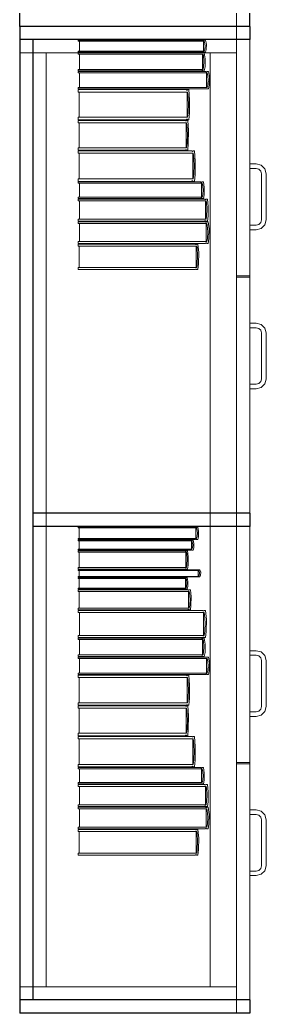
# Model space of a CAD drawing. Header units: inches. Extents: x -38 to 5698, y -33 to 92.
# Drawn here: x 292.311 to 292.686, y 21.852 to 23.362 of the extents above; entities that cross this region are included whole.
import ezdxf

# ---------------------------------------------------------------- set-up
doc = ezdxf.new("R2010")
doc.units = ezdxf.units.IN
doc.header["$MEASUREMENT"] = 0
doc.set_wipeout_variables(frame=1)
doc.linetypes.add('Wipeout_Contour', pattern=[1, 0, -1])
doc.layers.add('Interior - Mobiliario', color=7, linetype='Continuous')

msp = doc.modelspace()

# ---------------------------------------------------------------- linework, layer by layer
at = {"layer": 'Interior - Mobiliario', "color": 175, "linetype": 'Continuous', "lineweight": 13}
for p, q in [((292.3307, 23.3324), (292.3307, 21.8724)), ((292.6407, 23.3324), (292.3307, 23.3324)), ((292.6407, 21.8724), (292.6407, 23.3324)), ((292.5914, 23.3149), (292.3994, 23.3149)), ((292.3994, 23.3149), (292.3994, 23.3135)), ((292.5923, 23.3176), (292.5914, 23.3149)), ((292.5928, 23.3231), (292.5923, 23.3176)), ((292.5934, 23.3135), (292.5944, 23.3174)), ((292.6007, 23.3124), (292.3507, 23.3124)), ((292.3994, 23.3135), (292.5891, 23.3135)), ((292.5873, 23.3125), (292.3994, 23.3125)), ((292.3994, 23.3125), (292.3994, 23.3103)), ((292.3994, 23.3103), (292.5896, 23.3103)), ((292.4013, 23.3103), (292.4013, 23.287)), ((292.5874, 23.3124), (292.5873, 23.3125)), ((292.5877, 23.3122), (292.5874, 23.3124)), ((292.5879, 23.3121), (292.5877, 23.3122)), ((292.5882, 23.312), (292.5879, 23.3121)), ((292.5885, 23.312), (292.5882, 23.312)), ((292.5888, 23.3121), (292.5885, 23.312)), ((292.5886, 23.287), (292.5886, 23.3103)), ((292.589, 23.3122), (292.5888, 23.3121)), ((292.5893, 23.3124), (292.589, 23.3122)), ((292.5891, 23.3135), (292.5893, 23.3136)), ((292.5893, 23.3136), (292.5895, 23.3137)), ((292.5894, 23.3125), (292.5893, 23.3124)), ((292.5915, 23.3125), (292.5894, 23.3125)), ((292.5895, 23.3137), (292.5898, 23.3138)), ((292.5896, 23.3103), (292.5902, 23.3082)), ((292.5898, 23.3138), (292.5901, 23.3138)), ((292.5901, 23.3138), (292.5904, 23.3138)), ((292.5902, 23.3082), (292.591, 23.2997)), ((292.5904, 23.3138), (292.5906, 23.3138)), ((292.591, 23.2997), (292.5905, 23.2912)), ((292.5906, 23.3138), (292.5909, 23.3137)), ((292.5909, 23.3137), (292.5911, 23.3136)), ((292.5911, 23.3136), (292.5913, 23.3135)), ((292.5913, 23.3135), (292.5934, 23.3135)), ((292.5928, 23.3033), (292.5915, 23.3125)), ((292.5926, 23.2909), (292.5928, 23.3033)), ((292.6407, 23.3124), (292.6007, 23.3124)), ((292.5896, 23.287), (292.3994, 23.287)), ((292.3994, 23.287), (292.3994, 23.2848)), ((292.3994, 23.2848), (292.5873, 23.2848)), ((292.5873, 23.2848), (292.5875, 23.285)), ((292.5875, 23.285), (292.5877, 23.2851)), ((292.5877, 23.2851), (292.588, 23.2852)), ((292.588, 23.2852), (292.5883, 23.2853)), ((292.5883, 23.2853), (292.5885, 23.2853)), ((292.5885, 23.2853), (292.5888, 23.2852)), ((292.5888, 23.2852), (292.5891, 23.2851)), ((292.5891, 23.2851), (292.5893, 23.2849)), ((292.5893, 23.2849), (292.5894, 23.2848)), ((292.5894, 23.2848), (292.5915, 23.2848)), ((292.5905, 23.2912), (292.5896, 23.287)), ((292.5915, 23.2848), (292.5926, 23.2909)), ((292.5936, 23.2838), (292.3994, 23.2838)), ((292.3994, 23.2838), (292.3994, 23.2817)), ((292.3994, 23.2817), (292.596, 23.2817)), ((292.4013, 23.2817), (292.4013, 23.2594)), ((292.5937, 23.2837), (292.5936, 23.2838)), ((292.5939, 23.2836), (292.5937, 23.2837)), ((292.5942, 23.2835), (292.5939, 23.2836)), ((292.5945, 23.2834), (292.5942, 23.2835)), ((292.5948, 23.2834), (292.5945, 23.2834)), ((292.5951, 23.2834), (292.5948, 23.2834)), ((292.595, 23.2594), (292.595, 23.2817)), ((292.5954, 23.2835), (292.5951, 23.2834)), ((292.5956, 23.2837), (292.5954, 23.2835)), ((292.5958, 23.2838), (292.5956, 23.2837)), ((292.5979, 23.2838), (292.5958, 23.2838)), ((292.596, 23.2817), (292.5965, 23.2797)), ((292.5965, 23.2797), (292.5974, 23.2715)), ((292.5974, 23.2715), (292.5969, 23.2634)), ((292.5993, 23.275), (292.5979, 23.2838)), ((292.599, 23.2631), (292.5993, 23.275)), ((292.596, 23.2594), (292.3994, 23.2594)), ((292.3994, 23.2594), (292.3994, 23.2573)), ((292.3994, 23.2573), (292.5936, 23.2573)), ((292.5642, 23.2563), (292.3994, 23.2563)), ((292.3994, 23.2563), (292.3994, 23.2526)), ((292.5642, 23.2561), (292.5642, 23.2563)), ((292.5645, 23.2558), (292.5642, 23.2561)), ((292.5647, 23.2556), (292.5645, 23.2558)), ((292.5649, 23.2555), (292.5647, 23.2556)), ((292.5652, 23.2555), (292.5649, 23.2555)), ((292.5654, 23.2556), (292.5652, 23.2555)), ((292.5657, 23.2558), (292.5654, 23.2556)), ((292.5659, 23.256), (292.5657, 23.2558)), ((292.566, 23.2563), (292.5659, 23.256)), ((292.5679, 23.2563), (292.566, 23.2563)), ((292.569, 23.241), (292.5679, 23.2563)), ((292.5936, 23.2573), (292.5937, 23.2574)), ((292.5937, 23.2574), (292.594, 23.2576)), ((292.594, 23.2576), (292.5943, 23.2577)), ((292.5943, 23.2577), (292.5946, 23.2577)), ((292.5946, 23.2577), (292.5949, 23.2577)), ((292.5949, 23.2577), (292.5951, 23.2576)), ((292.5951, 23.2576), (292.5954, 23.2575)), ((292.5954, 23.2575), (292.5957, 23.2574)), ((292.5957, 23.2574), (292.5958, 23.2573)), ((292.5958, 23.2573), (292.5979, 23.2573)), ((292.5969, 23.2634), (292.596, 23.2594)), ((292.5979, 23.2573), (292.599, 23.2631)), ((292.3994, 23.2526), (292.5662, 23.2526)), ((292.401, 23.2526), (292.401, 23.2142)), ((292.5653, 23.2142), (292.5653, 23.2526)), ((292.5662, 23.2526), (292.5667, 23.2491)), ((292.5667, 23.2491), (292.5674, 23.2351)), ((292.5688, 23.2206), (292.569, 23.241)), ((292.5674, 23.2351), (292.5669, 23.221)), ((292.5662, 23.2142), (292.3994, 23.2142)), ((292.3994, 23.2142), (292.3994, 23.2105)), ((292.3994, 23.2105), (292.5642, 23.2105)), ((292.5626, 23.2095), (292.3994, 23.2095)), ((292.3994, 23.2095), (292.3994, 23.2059)), ((292.5627, 23.2094), (292.5626, 23.2095)), ((292.5629, 23.2091), (292.5627, 23.2094)), ((292.5632, 23.2089), (292.5629, 23.2091)), ((292.5634, 23.2088), (292.5632, 23.2089)), ((292.5636, 23.2088), (292.5634, 23.2088)), ((292.5639, 23.2089), (292.5636, 23.2088)), ((292.5641, 23.209), (292.5639, 23.2089)), ((292.5643, 23.2093), (292.5641, 23.209)), ((292.5642, 23.2105), (292.5643, 23.2108)), ((292.5643, 23.2108), (292.5645, 23.211)), ((292.5645, 23.2095), (292.5643, 23.2093)), ((292.5645, 23.211), (292.5647, 23.2112)), ((292.5663, 23.2095), (292.5645, 23.2095)), ((292.5647, 23.2112), (292.565, 23.2113)), ((292.565, 23.2113), (292.5652, 23.2113)), ((292.5652, 23.2113), (292.5655, 23.2112)), ((292.5655, 23.2112), (292.5657, 23.211)), ((292.5657, 23.211), (292.5659, 23.2107)), ((292.5659, 23.2107), (292.566, 23.2105)), ((292.566, 23.2105), (292.5679, 23.2105)), ((292.5669, 23.221), (292.5662, 23.2142)), ((292.5674, 23.1944), (292.5663, 23.2095)), ((292.5679, 23.2105), (292.5688, 23.2206)), ((292.3994, 23.2059), (292.5646, 23.2059)), ((292.401, 23.2059), (292.401, 23.1679)), ((292.5638, 23.1679), (292.5638, 23.2059)), ((292.5646, 23.2059), (292.5651, 23.2025)), ((292.5651, 23.2025), (292.5658, 23.1886)), ((292.5672, 23.1742), (292.5674, 23.1944)), ((292.5658, 23.1886), (292.5654, 23.1747)), ((292.5646, 23.1679), (292.3994, 23.1679)), ((292.3994, 23.1679), (292.3994, 23.1643)), ((292.3994, 23.1643), (292.5626, 23.1643)), ((292.5626, 23.1643), (292.5628, 23.1645)), ((292.5628, 23.1645), (292.563, 23.1648)), ((292.563, 23.1648), (292.5632, 23.1649)), ((292.5632, 23.1649), (292.5634, 23.165)), ((292.5634, 23.165), (292.5637, 23.165)), ((292.5637, 23.165), (292.5639, 23.1649)), ((292.5639, 23.1649), (292.5642, 23.1647)), ((292.5642, 23.1647), (292.5644, 23.1644)), ((292.5644, 23.1644), (292.5645, 23.1643)), ((292.5645, 23.1643), (292.5663, 23.1643)), ((292.5654, 23.1747), (292.5646, 23.1679)), ((292.5663, 23.1643), (292.5672, 23.1742)), ((292.5727, 23.1633), (292.3994, 23.1633)), ((292.3994, 23.1633), (292.3994, 23.1595)), ((292.3994, 23.1595), (292.5748, 23.1595)), ((292.4011, 23.1595), (292.4011, 23.1206)), ((292.5728, 23.1631), (292.5727, 23.1633)), ((292.573, 23.1628), (292.5728, 23.1631)), ((292.5732, 23.1626), (292.573, 23.1628)), ((292.5735, 23.1625), (292.5732, 23.1626)), ((292.5738, 23.1625), (292.5735, 23.1625)), ((292.574, 23.1626), (292.5738, 23.1625)), ((292.5739, 23.1206), (292.5739, 23.1595)), ((292.5743, 23.1627), (292.574, 23.1626)), ((292.5745, 23.163), (292.5743, 23.1627)), ((292.5746, 23.1633), (292.5745, 23.163)), ((292.5766, 23.1633), (292.5746, 23.1633)), ((292.5748, 23.1595), (292.5753, 23.156)), ((292.5753, 23.156), (292.576, 23.1418)), ((292.5777, 23.1478), (292.5766, 23.1633)), ((292.576, 23.1418), (292.5756, 23.1276)), ((292.5775, 23.1271), (292.5777, 23.1478)), ((292.6707, 23.1434), (292.6607, 23.1434)), ((292.6607, 23.1434), (292.6607, 23.1364)), ((292.6607, 23.1364), (292.6707, 23.1364)), ((292.6782, 23.1414), (292.6707, 23.1434)), ((292.6707, 23.1364), (292.6747, 23.1353)), ((292.6747, 23.1353), (292.6776, 23.1324)), ((292.6837, 23.1359), (292.6782, 23.1414)), ((292.6857, 23.1284), (292.6837, 23.1359)), ((292.5748, 23.1206), (292.3994, 23.1206)), ((292.3994, 23.1206), (292.3994, 23.1169)), ((292.5756, 23.1276), (292.5748, 23.1206)), ((292.5766, 23.1169), (292.5775, 23.1271)), ((292.6776, 23.1324), (292.6787, 23.1284)), ((292.6787, 23.1284), (292.6787, 23.0584)), ((292.6857, 23.0584), (292.6857, 23.1284)), ((292.3994, 23.1169), (292.5727, 23.1169)), ((292.5859, 23.1159), (292.3994, 23.1159)), ((292.3994, 23.1159), (292.3994, 23.1139)), ((292.3994, 23.1139), (292.5882, 23.1139)), ((292.4013, 23.1139), (292.4013, 23.0929)), ((292.5727, 23.1169), (292.5728, 23.1172)), ((292.5728, 23.1172), (292.573, 23.1175)), ((292.573, 23.1175), (292.5733, 23.1176)), ((292.5733, 23.1176), (292.5735, 23.1177)), ((292.5735, 23.1177), (292.5738, 23.1177)), ((292.5738, 23.1177), (292.5741, 23.1176)), ((292.5741, 23.1176), (292.5743, 23.1174)), ((292.5743, 23.1174), (292.5745, 23.1171)), ((292.5745, 23.1171), (292.5746, 23.1169)), ((292.5746, 23.1169), (292.5766, 23.1169)), ((292.586, 23.1158), (292.5859, 23.1159)), ((292.5863, 23.1157), (292.586, 23.1158)), ((292.5865, 23.1156), (292.5863, 23.1157)), ((292.5868, 23.1155), (292.5865, 23.1156)), ((292.5871, 23.1155), (292.5868, 23.1155)), ((292.5874, 23.1156), (292.5871, 23.1155)), ((292.5873, 23.0929), (292.5873, 23.1139)), ((292.5876, 23.1157), (292.5874, 23.1156)), ((292.5879, 23.1158), (292.5876, 23.1157)), ((292.588, 23.1159), (292.5879, 23.1158)), ((292.5901, 23.1159), (292.588, 23.1159)), ((292.5882, 23.1139), (292.5888, 23.112)), ((292.5888, 23.112), (292.5896, 23.1044)), ((292.5896, 23.1044), (292.5891, 23.0966)), ((292.5914, 23.1076), (292.5901, 23.1159)), ((292.5912, 23.0964), (292.5914, 23.1076)), ((292.5882, 23.0929), (292.3994, 23.0929)), ((292.3994, 23.0929), (292.3994, 23.0909)), ((292.3994, 23.0909), (292.5859, 23.0909)), ((292.5918, 23.0899), (292.3994, 23.0899)), ((292.3994, 23.0899), (292.3994, 23.0872)), ((292.5859, 23.0909), (292.5861, 23.091)), ((292.5861, 23.091), (292.5863, 23.0912)), ((292.5863, 23.0912), (292.5866, 23.0913)), ((292.5866, 23.0913), (292.5869, 23.0913)), ((292.5869, 23.0913), (292.5872, 23.0913)), ((292.5872, 23.0913), (292.5874, 23.0912)), ((292.5874, 23.0912), (292.5877, 23.0911)), ((292.5877, 23.0911), (292.5879, 23.091)), ((292.5879, 23.091), (292.588, 23.0909)), ((292.588, 23.0909), (292.5901, 23.0909)), ((292.5891, 23.0966), (292.5882, 23.0929)), ((292.5901, 23.0909), (292.5912, 23.0964)), ((292.592, 23.0898), (292.5918, 23.0899)), ((292.5922, 23.0896), (292.592, 23.0898)), ((292.5925, 23.0894), (292.5922, 23.0896)), ((292.5928, 23.0893), (292.5925, 23.0894)), ((292.593, 23.0893), (292.5928, 23.0893)), ((292.5933, 23.0894), (292.593, 23.0893)), ((292.5936, 23.0895), (292.5933, 23.0894)), ((292.5939, 23.0897), (292.5936, 23.0895)), ((292.594, 23.0899), (292.5939, 23.0897)), ((292.5962, 23.0899), (292.594, 23.0899)), ((292.5975, 23.0787), (292.5962, 23.0899)), ((292.3994, 23.0872), (292.5942, 23.0872)), ((292.4013, 23.0872), (292.4013, 23.0592)), ((292.5932, 23.0592), (292.5932, 23.0872)), ((292.5942, 23.0872), (292.5948, 23.0847)), ((292.5948, 23.0847), (292.5956, 23.0744)), ((292.5956, 23.0744), (292.5951, 23.0642)), ((292.5972, 23.0638), (292.5975, 23.0787)), ((292.5942, 23.0592), (292.3994, 23.0592)), ((292.3994, 23.0592), (292.3994, 23.0565)), ((292.5951, 23.0642), (292.5942, 23.0592)), ((292.5962, 23.0565), (292.5972, 23.0638)), ((292.6787, 23.0584), (292.6776, 23.0544)), ((292.6837, 23.0509), (292.6857, 23.0584)), ((292.3994, 23.0565), (292.5918, 23.0565)), ((292.5931, 23.0555), (292.3994, 23.0555)), ((292.3994, 23.0555), (292.3994, 23.0529)), ((292.3994, 23.0529), (292.5955, 23.0529)), ((292.4013, 23.0529), (292.4013, 23.0252)), ((292.5918, 23.0565), (292.592, 23.0567)), ((292.592, 23.0567), (292.5923, 23.0569)), ((292.5923, 23.0569), (292.5925, 23.057)), ((292.5925, 23.057), (292.5928, 23.057)), ((292.5928, 23.057), (292.5931, 23.057)), ((292.5931, 23.057), (292.5934, 23.057)), ((292.5932, 23.0554), (292.5931, 23.0555)), ((292.5935, 23.0552), (292.5932, 23.0554)), ((292.5934, 23.057), (292.5937, 23.0568)), ((292.5938, 23.055), (292.5935, 23.0552)), ((292.5937, 23.0568), (292.5939, 23.0566)), ((292.594, 23.0549), (292.5938, 23.055)), ((292.5939, 23.0566), (292.594, 23.0565)), ((292.594, 23.0565), (292.5962, 23.0565)), ((292.5943, 23.0549), (292.594, 23.0549)), ((292.5946, 23.055), (292.5943, 23.0549)), ((292.5945, 23.0252), (292.5945, 23.0529)), ((292.5949, 23.0551), (292.5946, 23.055)), ((292.5952, 23.0553), (292.5949, 23.0551)), ((292.5953, 23.0555), (292.5952, 23.0553)), ((292.5975, 23.0555), (292.5953, 23.0555)), ((292.5955, 23.0529), (292.5961, 23.0504)), ((292.5961, 23.0504), (292.5969, 23.0403)), ((292.5988, 23.0445), (292.5975, 23.0555)), ((292.5986, 23.0298), (292.5988, 23.0445)), ((292.6607, 23.0504), (292.6607, 23.0434)), ((292.6707, 23.0504), (292.6607, 23.0504)), ((292.6607, 23.0434), (292.6707, 23.0434)), ((292.6747, 23.0514), (292.6707, 23.0504)), ((292.6707, 23.0434), (292.6782, 23.0454)), ((292.6776, 23.0544), (292.6747, 23.0514)), ((292.6782, 23.0454), (292.6837, 23.0509)), ((292.5964, 23.0302), (292.5955, 23.0252)), ((292.5969, 23.0403), (292.5964, 23.0302)), ((292.5975, 23.0226), (292.5986, 23.0298)), ((292.5955, 23.0252), (292.3994, 23.0252)), ((292.3994, 23.0252), (292.3994, 23.0226)), ((292.3994, 23.0226), (292.5931, 23.0226)), ((292.5779, 23.0216), (292.3994, 23.0216)), ((292.3994, 23.0216), (292.3994, 23.0185)), ((292.3994, 23.0185), (292.5801, 23.0185)), ((292.4012, 23.0185), (292.4012, 22.9859)), ((292.578, 23.0215), (292.5779, 23.0216)), ((292.5782, 23.0212), (292.578, 23.0215)), ((292.5785, 23.0211), (292.5782, 23.0212)), ((292.5787, 23.021), (292.5785, 23.0211)), ((292.579, 23.021), (292.5787, 23.021)), ((292.5793, 23.021), (292.579, 23.021)), ((292.5792, 22.9859), (292.5792, 23.0185)), ((292.5795, 23.0212), (292.5793, 23.021)), ((292.5798, 23.0214), (292.5795, 23.0212)), ((292.5799, 23.0216), (292.5798, 23.0214)), ((292.5819, 23.0216), (292.5799, 23.0216)), ((292.5801, 23.0185), (292.5806, 23.0156)), ((292.5806, 23.0156), (292.5814, 23.0036)), ((292.5831, 23.0087), (292.5819, 23.0216)), ((292.5931, 23.0226), (292.5933, 23.0228)), ((292.5933, 23.0228), (292.5935, 23.023)), ((292.5935, 23.023), (292.5938, 23.0231)), ((292.5938, 23.0231), (292.5941, 23.0232)), ((292.5941, 23.0232), (292.5944, 23.0232)), ((292.5944, 23.0232), (292.5947, 23.0231)), ((292.5947, 23.0231), (292.595, 23.0229)), ((292.595, 23.0229), (292.5952, 23.0227)), ((292.5952, 23.0227), (292.5953, 23.0226)), ((292.5953, 23.0226), (292.5975, 23.0226)), ((292.5814, 23.0036), (292.5809, 22.9917)), ((292.5829, 22.9913), (292.5831, 23.0087)), ((292.5801, 22.9859), (292.3994, 22.9859)), ((292.3994, 22.9859), (292.3994, 22.9827)), ((292.3994, 22.9827), (292.5779, 22.9827)), ((292.5779, 22.9827), (292.578, 22.983)), ((292.578, 22.983), (292.5783, 22.9832)), ((292.5783, 22.9832), (292.5785, 22.9833)), ((292.5785, 22.9833), (292.5788, 22.9834)), ((292.5788, 22.9834), (292.5791, 22.9834)), ((292.5791, 22.9834), (292.5793, 22.9833)), ((292.5793, 22.9833), (292.5796, 22.9831)), ((292.5796, 22.9831), (292.5798, 22.9829)), ((292.5798, 22.9829), (292.5799, 22.9827)), ((292.5799, 22.9827), (292.5819, 22.9827)), ((292.5809, 22.9917), (292.5801, 22.9859)), ((292.5819, 22.9827), (292.5829, 22.9913)), ((292.6607, 22.9734), (292.6407, 22.9734)), ((292.6607, 22.9714), (292.6407, 22.9714)), ((292.6607, 22.9014), (292.6707, 22.9014)), ((292.6607, 22.8944), (292.6607, 22.9014)), ((292.6707, 22.8944), (292.6607, 22.8944)), ((292.6707, 22.9014), (292.6782, 22.8994)), ((292.6747, 22.8933), (292.6707, 22.8944)), ((292.6776, 22.8904), (292.6747, 22.8933)), ((292.6782, 22.8994), (292.6837, 22.8939)), ((292.6837, 22.8939), (292.6857, 22.8864)), ((292.6787, 22.8864), (292.6776, 22.8904)), ((292.6787, 22.8164), (292.6787, 22.8864)), ((292.6857, 22.8864), (292.6857, 22.8164)), ((292.6776, 22.8124), (292.6787, 22.8164)), ((292.6857, 22.8164), (292.6837, 22.8089)), ((292.6607, 22.8084), (292.6707, 22.8084)), ((292.6607, 22.8014), (292.6607, 22.8084)), ((292.6707, 22.8014), (292.6607, 22.8014)), ((292.6707, 22.8084), (292.6747, 22.8094)), ((292.6782, 22.8034), (292.6707, 22.8014)), ((292.6747, 22.8094), (292.6776, 22.8124)), ((292.6837, 22.8089), (292.6782, 22.8034)), ((292.5806, 22.5768), (292.5797, 22.5739)), ((292.581, 22.5826), (292.5806, 22.5768)), ((292.5815, 22.5724), (292.5825, 22.5766)), ((292.5797, 22.5739), (292.3994, 22.5739)), ((292.3994, 22.5739), (292.3994, 22.5724)), ((292.3994, 22.5724), (292.5775, 22.5724)), ((292.5707, 22.5714), (292.3994, 22.5714)), ((292.3994, 22.5714), (292.3994, 22.5702)), ((292.3994, 22.5702), (292.5728, 22.5702)), ((292.4011, 22.5702), (292.4011, 22.5575)), ((292.5708, 22.5714), (292.5707, 22.5714)), ((292.571, 22.5713), (292.5708, 22.5714)), ((292.5712, 22.5712), (292.571, 22.5713)), ((292.5715, 22.5712), (292.5712, 22.5712)), ((292.5718, 22.5712), (292.5715, 22.5712)), ((292.572, 22.5712), (292.5718, 22.5712)), ((292.5719, 22.5575), (292.5719, 22.5702)), ((292.5723, 22.5713), (292.572, 22.5712)), ((292.5725, 22.5713), (292.5723, 22.5713)), ((292.5726, 22.5714), (292.5725, 22.5713)), ((292.5745, 22.5714), (292.5726, 22.5714)), ((292.5728, 22.5702), (292.5733, 22.5691)), ((292.5736, 22.5598), (292.5728, 22.5575)), ((292.5733, 22.5691), (292.574, 22.5644)), ((292.574, 22.5644), (292.5736, 22.5598)), ((292.5757, 22.5664), (292.5745, 22.5714)), ((292.5745, 22.5563), (292.5755, 22.5596)), ((292.5755, 22.5596), (292.5757, 22.5664)), ((292.5775, 22.5724), (292.5777, 22.5725)), ((292.5777, 22.5725), (292.5779, 22.5726)), ((292.5779, 22.5726), (292.5782, 22.5727)), ((292.5782, 22.5727), (292.5784, 22.5727)), ((292.5784, 22.5727), (292.5787, 22.5727)), ((292.5787, 22.5727), (292.579, 22.5727)), ((292.579, 22.5727), (292.5792, 22.5726)), ((292.5792, 22.5726), (292.5795, 22.5725)), ((292.5795, 22.5725), (292.5796, 22.5724)), ((292.5796, 22.5724), (292.5815, 22.5724)), ((292.5728, 22.5575), (292.3994, 22.5575)), ((292.3994, 22.5575), (292.3994, 22.5563)), ((292.3994, 22.5563), (292.5707, 22.5563)), ((292.5622, 22.5553), (292.3994, 22.5553)), ((292.3994, 22.5553), (292.3994, 22.5531)), ((292.3994, 22.5531), (292.5642, 22.5531)), ((292.401, 22.5531), (292.401, 22.5296)), ((292.5623, 22.5552), (292.5622, 22.5553)), ((292.5625, 22.555), (292.5623, 22.5552)), ((292.5627, 22.5549), (292.5625, 22.555)), ((292.563, 22.5548), (292.5627, 22.5549)), ((292.5632, 22.5548), (292.563, 22.5548)), ((292.5634, 22.5549), (292.5632, 22.5548)), ((292.5633, 22.5296), (292.5633, 22.5531)), ((292.5637, 22.555), (292.5634, 22.5549)), ((292.5639, 22.5551), (292.5637, 22.555)), ((292.564, 22.5553), (292.5639, 22.5551)), ((292.5658, 22.5553), (292.564, 22.5553)), ((292.5642, 22.5531), (292.5647, 22.551)), ((292.5647, 22.551), (292.5654, 22.5424)), ((292.567, 22.546), (292.5658, 22.5553)), ((292.5668, 22.5335), (292.567, 22.546)), ((292.5707, 22.5563), (292.5708, 22.5564)), ((292.5708, 22.5564), (292.5711, 22.5565)), ((292.5711, 22.5565), (292.5713, 22.5565)), ((292.5713, 22.5565), (292.5716, 22.5566)), ((292.5716, 22.5566), (292.5718, 22.5565)), ((292.5718, 22.5565), (292.5721, 22.5565)), ((292.5721, 22.5565), (292.5723, 22.5564)), ((292.5723, 22.5564), (292.5725, 22.5564)), ((292.5725, 22.5564), (292.5726, 22.5563)), ((292.5726, 22.5563), (292.5745, 22.5563)), ((292.5642, 22.5296), (292.3994, 22.5296)), ((292.3994, 22.5296), (292.3994, 22.5274)), ((292.5649, 22.5338), (292.5642, 22.5296)), ((292.5654, 22.5424), (292.5649, 22.5338)), ((292.5658, 22.5274), (292.5668, 22.5335)), ((292.3994, 22.5274), (292.5622, 22.5274)), ((292.5807, 22.5264), (292.3994, 22.5264)), ((292.3994, 22.5264), (292.3994, 22.5255)), ((292.3994, 22.5255), (292.5829, 22.5255)), ((292.5829, 22.5163), (292.3994, 22.5163)), ((292.3994, 22.5163), (292.3994, 22.5154)), ((292.3994, 22.5154), (292.5807, 22.5154)), ((292.5617, 22.5144), (292.3994, 22.5144)), ((292.3994, 22.5144), (292.3994, 22.513)), ((292.4012, 22.5255), (292.4012, 22.5163)), ((292.5618, 22.5143), (292.5617, 22.5144)), ((292.562, 22.5142), (292.5618, 22.5143)), ((292.5623, 22.5142), (292.562, 22.5142)), ((292.5622, 22.5274), (292.5623, 22.5276)), ((292.5623, 22.5276), (292.5625, 22.5277)), ((292.5625, 22.5141), (292.5623, 22.5142)), ((292.5625, 22.5277), (292.5628, 22.5278)), ((292.5628, 22.5141), (292.5625, 22.5141)), ((292.5628, 22.5278), (292.563, 22.5279)), ((292.563, 22.5141), (292.5628, 22.5141)), ((292.563, 22.5279), (292.5633, 22.5279)), ((292.5632, 22.5142), (292.563, 22.5141)), ((292.5634, 22.5143), (292.5632, 22.5142)), ((292.5633, 22.5279), (292.5635, 22.5278)), ((292.5636, 22.5144), (292.5634, 22.5143)), ((292.5635, 22.5278), (292.5637, 22.5277)), ((292.5654, 22.5144), (292.5636, 22.5144)), ((292.5637, 22.5277), (292.5639, 22.5275)), ((292.5639, 22.5275), (292.564, 22.5274)), ((292.564, 22.5274), (292.5658, 22.5274)), ((292.5665, 22.5086), (292.5654, 22.5144)), ((292.5808, 22.5264), (292.5807, 22.5264)), ((292.5807, 22.5154), (292.5808, 22.5155)), ((292.581, 22.5263), (292.5808, 22.5264)), ((292.5808, 22.5155), (292.5811, 22.5155)), ((292.5813, 22.5263), (292.581, 22.5263)), ((292.5811, 22.5155), (292.5813, 22.5156)), ((292.5816, 22.5262), (292.5813, 22.5263)), ((292.5813, 22.5156), (292.5816, 22.5156)), ((292.5818, 22.5262), (292.5816, 22.5262)), ((292.5816, 22.5156), (292.5819, 22.5156)), ((292.5821, 22.5263), (292.5818, 22.5262)), ((292.5819, 22.5156), (292.5822, 22.5156)), ((292.582, 22.5163), (292.582, 22.5255)), ((292.5824, 22.5263), (292.5821, 22.5263)), ((292.5822, 22.5156), (292.5824, 22.5155)), ((292.5826, 22.5264), (292.5824, 22.5263)), ((292.5824, 22.5155), (292.5826, 22.5154)), ((292.5827, 22.5264), (292.5826, 22.5264)), ((292.5826, 22.5154), (292.5827, 22.5154)), ((292.5848, 22.5264), (292.5827, 22.5264)), ((292.5827, 22.5154), (292.5848, 22.5154)), ((292.5829, 22.5255), (292.5835, 22.5247)), ((292.5838, 22.5179), (292.5829, 22.5163)), ((292.5835, 22.5247), (292.5842, 22.5213)), ((292.5842, 22.5213), (292.5838, 22.5179)), ((292.586, 22.5227), (292.5848, 22.5264)), ((292.5848, 22.5154), (292.5858, 22.5178)), ((292.5858, 22.5178), (292.586, 22.5227)), ((292.3994, 22.513), (292.5637, 22.513)), ((292.401, 22.513), (292.401, 22.4984)), ((292.5629, 22.4984), (292.5629, 22.513)), ((292.5637, 22.513), (292.5642, 22.5117)), ((292.5645, 22.501), (292.5637, 22.4984)), ((292.5642, 22.5117), (292.5649, 22.5064)), ((292.5649, 22.5064), (292.5645, 22.501)), ((292.5654, 22.497), (292.5663, 22.5009)), ((292.5663, 22.5009), (292.5665, 22.5086)), ((292.5637, 22.4984), (292.3994, 22.4984)), ((292.3994, 22.4984), (292.3994, 22.497)), ((292.3994, 22.497), (292.5617, 22.497)), ((292.5665, 22.496), (292.3994, 22.496)), ((292.3994, 22.496), (292.3994, 22.4936)), ((292.3994, 22.4936), (292.5685, 22.4936)), ((292.4011, 22.4936), (292.4011, 22.468)), ((292.5617, 22.497), (292.5619, 22.4971)), ((292.5619, 22.4971), (292.5621, 22.4972)), ((292.5621, 22.4972), (292.5623, 22.4973)), ((292.5623, 22.4973), (292.5626, 22.4973)), ((292.5626, 22.4973), (292.5628, 22.4973)), ((292.5628, 22.4973), (292.563, 22.4973)), ((292.563, 22.4973), (292.5633, 22.4972)), ((292.5633, 22.4972), (292.5635, 22.4971)), ((292.5635, 22.4971), (292.5636, 22.497)), ((292.5636, 22.497), (292.5654, 22.497)), ((292.5666, 22.4959), (292.5665, 22.496)), ((292.5668, 22.4957), (292.5666, 22.4959)), ((292.567, 22.4956), (292.5668, 22.4957)), ((292.5673, 22.4955), (292.567, 22.4956)), ((292.5675, 22.4955), (292.5673, 22.4955)), ((292.5678, 22.4956), (292.5675, 22.4955)), ((292.5677, 22.468), (292.5677, 22.4936)), ((292.568, 22.4957), (292.5678, 22.4956)), ((292.5683, 22.4959), (292.568, 22.4957)), ((292.5684, 22.496), (292.5683, 22.4959)), ((292.5703, 22.496), (292.5684, 22.496)), ((292.5685, 22.4936), (292.5691, 22.4913)), ((292.5691, 22.4913), (292.5698, 22.4819)), ((292.5714, 22.4859), (292.5703, 22.496)), ((292.5712, 22.4722), (292.5714, 22.4859)), ((292.5693, 22.4725), (292.5685, 22.468)), ((292.5698, 22.4819), (292.5693, 22.4725)), ((292.5703, 22.4655), (292.5712, 22.4722)), ((292.5685, 22.468), (292.3994, 22.468)), ((292.3994, 22.468), (292.3994, 22.4655)), ((292.3994, 22.4655), (292.5665, 22.4655)), ((292.5891, 22.4645), (292.3994, 22.4645)), ((292.3994, 22.4645), (292.3994, 22.4612)), ((292.3994, 22.4612), (292.5914, 22.4612)), ((292.4013, 22.4612), (292.4013, 22.4267)), ((292.5665, 22.4655), (292.5666, 22.4657)), ((292.5666, 22.4657), (292.5669, 22.4659)), ((292.5669, 22.4659), (292.5671, 22.466)), ((292.5671, 22.466), (292.5674, 22.466)), ((292.5674, 22.466), (292.5676, 22.466)), ((292.5676, 22.466), (292.5678, 22.466)), ((292.5678, 22.466), (292.5681, 22.4658)), ((292.5681, 22.4658), (292.5683, 22.4657)), ((292.5683, 22.4657), (292.5684, 22.4655)), ((292.5684, 22.4655), (292.5703, 22.4655)), ((292.5892, 22.4644), (292.5891, 22.4645)), ((292.5895, 22.4641), (292.5892, 22.4644)), ((292.5897, 22.464), (292.5895, 22.4641)), ((292.59, 22.4639), (292.5897, 22.464)), ((292.5903, 22.4638), (292.59, 22.4639)), ((292.5906, 22.4639), (292.5903, 22.4638)), ((292.5905, 22.4267), (292.5905, 22.4612)), ((292.5908, 22.4641), (292.5906, 22.4639)), ((292.5911, 22.4643), (292.5908, 22.4641)), ((292.5913, 22.4645), (292.5911, 22.4643)), ((292.5934, 22.4645), (292.5913, 22.4645)), ((292.5914, 22.4612), (292.592, 22.4581)), ((292.592, 22.4581), (292.5928, 22.4455)), ((292.5947, 22.4508), (292.5934, 22.4645)), ((292.5928, 22.4455), (292.5923, 22.4329)), ((292.5944, 22.4324), (292.5947, 22.4508)), ((292.5914, 22.4267), (292.3994, 22.4267)), ((292.3994, 22.4267), (292.3994, 22.4234)), ((292.5891, 22.4234), (292.5893, 22.4236)), ((292.5893, 22.4236), (292.5895, 22.4239)), ((292.5895, 22.4239), (292.5898, 22.424)), ((292.5898, 22.424), (292.5901, 22.4241)), ((292.5901, 22.4241), (292.5904, 22.4241)), ((292.5904, 22.4241), (292.5906, 22.424)), ((292.5906, 22.424), (292.5909, 22.4238)), ((292.5909, 22.4238), (292.5911, 22.4236)), ((292.5911, 22.4236), (292.5913, 22.4234)), ((292.5923, 22.4329), (292.5914, 22.4267)), ((292.5934, 22.4234), (292.5944, 22.4324)), ((292.3994, 22.4234), (292.5891, 22.4234)), ((292.5873, 22.4224), (292.3994, 22.4224)), ((292.3994, 22.4224), (292.3994, 22.4202)), ((292.3994, 22.4202), (292.5896, 22.4202)), ((292.4013, 22.4202), (292.4013, 22.3969)), ((292.5874, 22.4223), (292.5873, 22.4224)), ((292.5877, 22.4221), (292.5874, 22.4223)), ((292.5879, 22.422), (292.5877, 22.4221)), ((292.5882, 22.4219), (292.5879, 22.422)), ((292.5885, 22.4219), (292.5882, 22.4219)), ((292.5888, 22.422), (292.5885, 22.4219)), ((292.5886, 22.3969), (292.5886, 22.4202)), ((292.589, 22.4221), (292.5888, 22.422)), ((292.5893, 22.4223), (292.589, 22.4221)), ((292.5894, 22.4224), (292.5893, 22.4223)), ((292.5915, 22.4224), (292.5894, 22.4224)), ((292.5896, 22.4202), (292.5902, 22.4181)), ((292.5902, 22.4181), (292.591, 22.4096)), ((292.591, 22.4096), (292.5905, 22.4011)), ((292.5913, 22.4234), (292.5934, 22.4234)), ((292.5928, 22.4132), (292.5915, 22.4224)), ((292.5926, 22.4008), (292.5928, 22.4132)), ((292.5896, 22.3969), (292.3994, 22.3969)), ((292.3994, 22.3969), (292.3994, 22.3947)), ((292.3994, 22.3947), (292.5873, 22.3947)), ((292.5936, 22.3937), (292.3994, 22.3937)), ((292.3994, 22.3937), (292.3994, 22.3916)), ((292.5873, 22.3947), (292.5875, 22.3949)), ((292.5875, 22.3949), (292.5877, 22.395)), ((292.5877, 22.395), (292.588, 22.3951)), ((292.588, 22.3951), (292.5883, 22.3952)), ((292.5883, 22.3952), (292.5885, 22.3952)), ((292.5885, 22.3952), (292.5888, 22.3951)), ((292.5888, 22.3951), (292.5891, 22.395)), ((292.5891, 22.395), (292.5893, 22.3948)), ((292.5893, 22.3948), (292.5894, 22.3947)), ((292.5894, 22.3947), (292.5915, 22.3947)), ((292.5905, 22.4011), (292.5896, 22.3969)), ((292.5915, 22.3947), (292.5926, 22.4008)), ((292.5937, 22.3936), (292.5936, 22.3937)), ((292.5939, 22.3935), (292.5937, 22.3936)), ((292.5942, 22.3934), (292.5939, 22.3935)), ((292.5945, 22.3933), (292.5942, 22.3934)), ((292.5951, 22.3933), (292.5948, 22.3933)), ((292.5954, 22.3934), (292.5951, 22.3933)), ((292.5956, 22.3936), (292.5954, 22.3934)), ((292.5958, 22.3937), (292.5956, 22.3936)), ((292.5979, 22.3937), (292.5958, 22.3937)), ((292.5993, 22.3849), (292.5979, 22.3937)), ((292.6707, 22.4034), (292.6607, 22.4034)), ((292.6607, 22.4034), (292.6607, 22.3964)), ((292.6607, 22.3964), (292.6707, 22.3964)), ((292.6782, 22.4014), (292.6707, 22.4034)), ((292.6707, 22.3964), (292.6747, 22.3953)), ((292.6747, 22.3953), (292.6776, 22.3924)), ((292.6837, 22.3959), (292.6782, 22.4014)), ((292.6857, 22.3884), (292.6837, 22.3959)), ((292.3994, 22.3916), (292.596, 22.3916)), ((292.4013, 22.3916), (292.4013, 22.3693)), ((292.5948, 22.3933), (292.5945, 22.3933)), ((292.595, 22.3693), (292.595, 22.3916)), ((292.596, 22.3916), (292.5965, 22.3896)), ((292.5965, 22.3896), (292.5974, 22.3814)), ((292.5974, 22.3814), (292.5969, 22.3733)), ((292.599, 22.373), (292.5993, 22.3849)), ((292.6776, 22.3924), (292.6787, 22.3884)), ((292.6787, 22.3884), (292.6787, 22.3184)), ((292.6857, 22.3184), (292.6857, 22.3884)), ((292.596, 22.3693), (292.3994, 22.3693)), ((292.3994, 22.3693), (292.3994, 22.3672)), ((292.3994, 22.3672), (292.5936, 22.3672)), ((292.5642, 22.3662), (292.3994, 22.3662)), ((292.3994, 22.3662), (292.3994, 22.3625)), ((292.5642, 22.366), (292.5642, 22.3662)), ((292.5645, 22.3657), (292.5642, 22.366)), ((292.5647, 22.3655), (292.5645, 22.3657)), ((292.5649, 22.3654), (292.5647, 22.3655)), ((292.5652, 22.3654), (292.5649, 22.3654)), ((292.5654, 22.3655), (292.5652, 22.3654)), ((292.5657, 22.3657), (292.5654, 22.3655)), ((292.5659, 22.3659), (292.5657, 22.3657)), ((292.566, 22.3662), (292.5659, 22.3659)), ((292.5679, 22.3662), (292.566, 22.3662)), ((292.569, 22.3509), (292.5679, 22.3662)), ((292.5936, 22.3672), (292.5937, 22.3673)), ((292.5937, 22.3673), (292.594, 22.3675)), ((292.594, 22.3675), (292.5943, 22.3676)), ((292.5943, 22.3676), (292.5946, 22.3676)), ((292.5946, 22.3676), (292.5949, 22.3676)), ((292.5949, 22.3676), (292.5951, 22.3675)), ((292.5951, 22.3675), (292.5954, 22.3674)), ((292.5954, 22.3674), (292.5957, 22.3673)), ((292.5957, 22.3673), (292.5958, 22.3672)), ((292.5958, 22.3672), (292.5979, 22.3672)), ((292.5969, 22.3733), (292.596, 22.3693)), ((292.5979, 22.3672), (292.599, 22.373)), ((292.3994, 22.3625), (292.5662, 22.3625)), ((292.401, 22.3625), (292.401, 22.3241)), ((292.5653, 22.3241), (292.5653, 22.3625)), ((292.5662, 22.3625), (292.5667, 22.359)), ((292.5667, 22.359), (292.5674, 22.345)), ((292.5688, 22.3305), (292.569, 22.3509)), ((292.5674, 22.345), (292.5669, 22.3309)), ((292.5662, 22.3241), (292.3994, 22.3241)), ((292.3994, 22.3241), (292.3994, 22.3204)), ((292.3994, 22.3204), (292.5642, 22.3204)), ((292.5626, 22.3194), (292.3994, 22.3194)), ((292.3994, 22.3194), (292.3994, 22.3158)), ((292.5627, 22.3193), (292.5626, 22.3194)), ((292.5629, 22.319), (292.5627, 22.3193)), ((292.5632, 22.3188), (292.5629, 22.319)), ((292.5634, 22.3187), (292.5632, 22.3188)), ((292.5636, 22.3187), (292.5634, 22.3187)), ((292.5639, 22.3188), (292.5636, 22.3187)), ((292.5641, 22.3189), (292.5639, 22.3188)), ((292.5643, 22.3192), (292.5641, 22.3189)), ((292.5642, 22.3204), (292.5643, 22.3207)), ((292.5643, 22.3207), (292.5645, 22.3209)), ((292.5645, 22.3194), (292.5643, 22.3192)), ((292.5645, 22.3209), (292.5647, 22.3211)), ((292.5663, 22.3194), (292.5645, 22.3194)), ((292.5647, 22.3211), (292.565, 22.3212)), ((292.565, 22.3212), (292.5652, 22.3212)), ((292.5652, 22.3212), (292.5655, 22.3211)), ((292.5655, 22.3211), (292.5657, 22.3209)), ((292.5657, 22.3209), (292.5659, 22.3206)), ((292.5659, 22.3206), (292.566, 22.3204)), ((292.566, 22.3204), (292.5679, 22.3204)), ((292.5669, 22.3309), (292.5662, 22.3241)), ((292.5674, 22.3043), (292.5663, 22.3194)), ((292.5679, 22.3204), (292.5688, 22.3305)), ((292.6787, 22.3184), (292.6776, 22.3144)), ((292.6837, 22.3109), (292.6857, 22.3184)), ((292.3994, 22.3158), (292.5646, 22.3158)), ((292.401, 22.3158), (292.401, 22.2778)), ((292.5638, 22.2778), (292.5638, 22.3158)), ((292.5646, 22.3158), (292.5651, 22.3124)), ((292.5651, 22.3124), (292.5658, 22.2985)), ((292.5672, 22.2841), (292.5674, 22.3043)), ((292.6607, 22.3104), (292.6607, 22.3034)), ((292.6707, 22.3104), (292.6607, 22.3104)), ((292.6607, 22.3034), (292.6707, 22.3034)), ((292.6747, 22.3114), (292.6707, 22.3104)), ((292.6707, 22.3034), (292.6782, 22.3054)), ((292.6776, 22.3144), (292.6747, 22.3114)), ((292.6782, 22.3054), (292.6837, 22.3109)), ((292.5658, 22.2985), (292.5654, 22.2846)), ((292.5646, 22.2778), (292.3994, 22.2778)), ((292.3994, 22.2778), (292.3994, 22.2741)), ((292.3994, 22.2741), (292.5626, 22.2741)), ((292.5727, 22.2731), (292.3994, 22.2731)), ((292.3994, 22.2731), (292.3994, 22.2694)), ((292.5626, 22.2741), (292.5628, 22.2744)), ((292.5628, 22.2744), (292.563, 22.2747)), ((292.563, 22.2747), (292.5632, 22.2748)), ((292.5632, 22.2748), (292.5634, 22.2749)), ((292.5634, 22.2749), (292.5637, 22.2749)), ((292.5637, 22.2749), (292.5639, 22.2748)), ((292.5639, 22.2748), (292.5642, 22.2746)), ((292.5642, 22.2746), (292.5644, 22.2743)), ((292.5644, 22.2743), (292.5645, 22.2741)), ((292.5645, 22.2741), (292.5663, 22.2741)), ((292.5654, 22.2846), (292.5646, 22.2778)), ((292.5663, 22.2741), (292.5672, 22.2841)), ((292.5728, 22.273), (292.5727, 22.2731)), ((292.573, 22.2727), (292.5728, 22.273)), ((292.5732, 22.2725), (292.573, 22.2727)), ((292.5743, 22.2726), (292.574, 22.2725)), ((292.5745, 22.2729), (292.5743, 22.2726)), ((292.5746, 22.2731), (292.5745, 22.2729)), ((292.5766, 22.2731), (292.5746, 22.2731)), ((292.5777, 22.2577), (292.5766, 22.2731)), ((292.3994, 22.2694), (292.5748, 22.2694)), ((292.4011, 22.2694), (292.4011, 22.2305)), ((292.5735, 22.2724), (292.5732, 22.2725)), ((292.5738, 22.2724), (292.5735, 22.2724)), ((292.574, 22.2725), (292.5738, 22.2724)), ((292.5739, 22.2305), (292.5739, 22.2694)), ((292.5748, 22.2694), (292.5753, 22.2659)), ((292.5753, 22.2659), (292.576, 22.2517)), ((292.5775, 22.237), (292.5777, 22.2577)), ((292.576, 22.2517), (292.5756, 22.2375)), ((292.5748, 22.2305), (292.3994, 22.2305)), ((292.3994, 22.2305), (292.3994, 22.2268)), ((292.5728, 22.2271), (292.573, 22.2274)), ((292.573, 22.2274), (292.5733, 22.2275)), ((292.5733, 22.2275), (292.5735, 22.2276)), ((292.5735, 22.2276), (292.5738, 22.2276)), ((292.5738, 22.2276), (292.5741, 22.2275)), ((292.5741, 22.2275), (292.5743, 22.2273)), ((292.5743, 22.2273), (292.5745, 22.227)), ((292.5756, 22.2375), (292.5748, 22.2305)), ((292.5766, 22.2268), (292.5775, 22.237)), ((292.6607, 22.2334), (292.6407, 22.2334)), ((292.6607, 22.2314), (292.6407, 22.2314)), ((292.3994, 22.2268), (292.5727, 22.2268)), ((292.5859, 22.2258), (292.3994, 22.2258)), ((292.3994, 22.2258), (292.3994, 22.2238)), ((292.3994, 22.2238), (292.5882, 22.2238)), ((292.4013, 22.2238), (292.4013, 22.2028)), ((292.5727, 22.2268), (292.5728, 22.2271)), ((292.5745, 22.227), (292.5746, 22.2268)), ((292.5746, 22.2268), (292.5766, 22.2268)), ((292.586, 22.2257), (292.5859, 22.2258)), ((292.5863, 22.2256), (292.586, 22.2257)), ((292.5865, 22.2255), (292.5863, 22.2256)), ((292.5868, 22.2254), (292.5865, 22.2255)), ((292.5871, 22.2254), (292.5868, 22.2254)), ((292.5874, 22.2255), (292.5871, 22.2254)), ((292.5873, 22.2028), (292.5873, 22.2238)), ((292.5876, 22.2256), (292.5874, 22.2255)), ((292.5879, 22.2257), (292.5876, 22.2256)), ((292.588, 22.2258), (292.5879, 22.2257)), ((292.5901, 22.2258), (292.588, 22.2258)), ((292.5882, 22.2238), (292.5888, 22.2219)), ((292.5888, 22.2219), (292.5896, 22.2143)), ((292.5896, 22.2143), (292.5891, 22.2065)), ((292.5914, 22.2175), (292.5901, 22.2258)), ((292.5912, 22.2063), (292.5914, 22.2175)), ((292.5882, 22.2028), (292.3994, 22.2028)), ((292.3994, 22.2028), (292.3994, 22.2008)), ((292.3994, 22.2008), (292.5859, 22.2008)), ((292.5918, 22.1998), (292.3994, 22.1998)), ((292.3994, 22.1998), (292.3994, 22.1971)), ((292.3994, 22.1971), (292.5942, 22.1971)), ((292.4013, 22.1971), (292.4013, 22.1691)), ((292.5859, 22.2008), (292.5861, 22.2009)), ((292.5861, 22.2009), (292.5863, 22.2011)), ((292.5863, 22.2011), (292.5866, 22.2012)), ((292.5866, 22.2012), (292.5869, 22.2012)), ((292.5869, 22.2012), (292.5872, 22.2012)), ((292.5872, 22.2012), (292.5874, 22.2011)), ((292.5874, 22.2011), (292.5877, 22.201)), ((292.5877, 22.201), (292.5879, 22.2009)), ((292.5879, 22.2009), (292.588, 22.2008)), ((292.588, 22.2008), (292.5901, 22.2008)), ((292.5891, 22.2065), (292.5882, 22.2028)), ((292.5901, 22.2008), (292.5912, 22.2063)), ((292.592, 22.1997), (292.5918, 22.1998)), ((292.5922, 22.1994), (292.592, 22.1997)), ((292.5925, 22.1993), (292.5922, 22.1994)), ((292.5928, 22.1992), (292.5925, 22.1993)), ((292.593, 22.1992), (292.5928, 22.1992)), ((292.5933, 22.1993), (292.593, 22.1992)), ((292.5932, 22.1691), (292.5932, 22.1971)), ((292.5936, 22.1994), (292.5933, 22.1993)), ((292.5939, 22.1996), (292.5936, 22.1994)), ((292.594, 22.1998), (292.5939, 22.1996)), ((292.5962, 22.1998), (292.594, 22.1998)), ((292.5942, 22.1971), (292.5948, 22.1946)), ((292.5975, 22.1886), (292.5962, 22.1998)), ((292.5948, 22.1946), (292.5956, 22.1843)), ((292.5956, 22.1843), (292.5951, 22.1741)), ((292.5972, 22.1737), (292.5975, 22.1886)), ((292.5942, 22.1691), (292.3994, 22.1691)), ((292.3994, 22.1691), (292.3994, 22.1664)), ((292.5923, 22.1668), (292.5925, 22.1669)), ((292.5925, 22.1669), (292.5928, 22.1669)), ((292.5928, 22.1669), (292.5931, 22.1669)), ((292.5931, 22.1669), (292.5934, 22.1669)), ((292.5934, 22.1669), (292.5937, 22.1667)), ((292.5951, 22.1741), (292.5942, 22.1691)), ((292.5962, 22.1664), (292.5972, 22.1737)), ((292.3994, 22.1664), (292.5918, 22.1664)), ((292.5931, 22.1654), (292.3994, 22.1654)), ((292.3994, 22.1654), (292.3994, 22.1628)), ((292.3994, 22.1628), (292.5955, 22.1628)), ((292.4013, 22.1628), (292.4013, 22.1351)), ((292.5918, 22.1664), (292.592, 22.1666)), ((292.592, 22.1666), (292.5923, 22.1668)), ((292.5932, 22.1653), (292.5931, 22.1654)), ((292.5935, 22.1651), (292.5932, 22.1653)), ((292.5938, 22.1649), (292.5935, 22.1651)), ((292.5937, 22.1667), (292.5939, 22.1665)), ((292.594, 22.1648), (292.5938, 22.1649)), ((292.5939, 22.1665), (292.594, 22.1664)), ((292.594, 22.1664), (292.5962, 22.1664)), ((292.5943, 22.1648), (292.594, 22.1648)), ((292.5946, 22.1649), (292.5943, 22.1648)), ((292.5945, 22.1351), (292.5945, 22.1628)), ((292.5949, 22.165), (292.5946, 22.1649)), ((292.5952, 22.1652), (292.5949, 22.165)), ((292.5953, 22.1654), (292.5952, 22.1652)), ((292.5975, 22.1654), (292.5953, 22.1654)), ((292.5955, 22.1628), (292.5961, 22.1603)), ((292.5961, 22.1603), (292.5969, 22.1502)), ((292.5988, 22.1544), (292.5975, 22.1654)), ((292.5986, 22.1397), (292.5988, 22.1544)), ((292.6607, 22.1614), (292.6707, 22.1614)), ((292.6607, 22.1544), (292.6607, 22.1614)), ((292.6707, 22.1544), (292.6607, 22.1544)), ((292.6707, 22.1614), (292.6782, 22.1594)), ((292.6747, 22.1533), (292.6707, 22.1544)), ((292.6776, 22.1504), (292.6747, 22.1533)), ((292.6782, 22.1594), (292.6837, 22.1539)), ((292.6837, 22.1539), (292.6857, 22.1464)), ((292.5964, 22.1401), (292.5955, 22.1351)), ((292.5969, 22.1502), (292.5964, 22.1401)), ((292.5975, 22.1325), (292.5986, 22.1397)), ((292.6787, 22.1464), (292.6776, 22.1504)), ((292.6787, 22.0764), (292.6787, 22.1464)), ((292.6857, 22.1464), (292.6857, 22.0764)), ((292.5955, 22.1351), (292.3994, 22.1351)), ((292.3994, 22.1351), (292.3994, 22.1325)), ((292.3994, 22.1325), (292.5931, 22.1325)), ((292.5779, 22.1315), (292.3994, 22.1315)), ((292.3994, 22.1315), (292.3994, 22.1284)), ((292.3994, 22.1284), (292.5801, 22.1284)), ((292.4012, 22.1284), (292.4012, 22.0958)), ((292.578, 22.1314), (292.5779, 22.1315)), ((292.5782, 22.1311), (292.578, 22.1314)), ((292.5785, 22.131), (292.5782, 22.1311)), ((292.5787, 22.1309), (292.5785, 22.131)), ((292.579, 22.1309), (292.5787, 22.1309)), ((292.5793, 22.1309), (292.579, 22.1309)), ((292.5792, 22.0958), (292.5792, 22.1284)), ((292.5795, 22.1311), (292.5793, 22.1309)), ((292.5798, 22.1313), (292.5795, 22.1311)), ((292.5799, 22.1315), (292.5798, 22.1313)), ((292.5819, 22.1315), (292.5799, 22.1315)), ((292.5801, 22.1284), (292.5806, 22.1255)), ((292.5806, 22.1255), (292.5814, 22.1135)), ((292.5831, 22.1186), (292.5819, 22.1315)), ((292.5931, 22.1325), (292.5933, 22.1327)), ((292.5933, 22.1327), (292.5935, 22.1329)), ((292.5935, 22.1329), (292.5938, 22.133)), ((292.5938, 22.133), (292.5941, 22.1331)), ((292.5941, 22.1331), (292.5944, 22.1331)), ((292.5944, 22.1331), (292.5947, 22.133)), ((292.5947, 22.133), (292.595, 22.1328)), ((292.595, 22.1328), (292.5952, 22.1326)), ((292.5952, 22.1326), (292.5953, 22.1325)), ((292.5953, 22.1325), (292.5975, 22.1325)), ((292.5814, 22.1135), (292.5809, 22.1016)), ((292.5829, 22.1012), (292.5831, 22.1186)), ((292.5801, 22.0958), (292.3994, 22.0958)), ((292.3994, 22.0958), (292.3994, 22.0926)), ((292.3994, 22.0926), (292.5779, 22.0926)), ((292.5779, 22.0926), (292.578, 22.0929)), ((292.578, 22.0929), (292.5783, 22.0931)), ((292.5783, 22.0931), (292.5785, 22.0932)), ((292.5785, 22.0932), (292.5788, 22.0933)), ((292.5788, 22.0933), (292.5791, 22.0933)), ((292.5791, 22.0933), (292.5793, 22.0932)), ((292.5793, 22.0932), (292.5796, 22.093)), ((292.5796, 22.093), (292.5798, 22.0928)), ((292.5798, 22.0928), (292.5799, 22.0926)), ((292.5799, 22.0926), (292.5819, 22.0926)), ((292.5809, 22.1016), (292.5801, 22.0958)), ((292.5819, 22.0926), (292.5829, 22.1012)), ((292.6776, 22.0724), (292.6787, 22.0764)), ((292.6857, 22.0764), (292.6837, 22.0689)), ((292.6607, 22.0684), (292.6707, 22.0684)), ((292.6607, 22.0614), (292.6607, 22.0684)), ((292.6707, 22.0614), (292.6607, 22.0614)), ((292.6707, 22.0684), (292.6747, 22.0694)), ((292.6782, 22.0634), (292.6707, 22.0614)), ((292.6747, 22.0694), (292.6776, 22.0724)), ((292.6837, 22.0689), (292.6782, 22.0634)), ((292.3507, 21.8924), (292.6007, 21.8924)), ((292.6007, 21.8924), (292.6407, 21.8924)), ((292.3307, 21.8724), (292.6407, 21.8724))]:
    msp.add_line(p, q, dxfattribs=at)

# ---------------------------------------------------------------- next in the draw order: wipeouts: each hides what was drawn before it
at = {"color": 254, "linetype": 'Wipeout_Contour', "lineweight": 0, "ltscale": 9709.11211}
msp.add_wipeout([(292.6607, 22.5924), (292.6607, 22.6124), (292.3307, 22.6124), (292.3307, 22.5924)], dxfattribs=at).dxf.layer = 'Interior - Mobiliario'

# ---------------------------------------------------------------- next in the draw order: linework, layer by layer
at = {"layer": 'Interior - Mobiliario', "color": 175, "linetype": 'Continuous', "lineweight": 13}
for p, q in [((292.3507, 21.8924), (292.3507, 23.3124)), ((292.6007, 23.3124), (292.6007, 21.8924)), ((292.6407, 21.8924), (292.6407, 23.3124)), ((292.6407, 22.6124), (292.6407, 22.9714)), ((292.6607, 22.6124), (292.6607, 22.9714)), ((292.3307, 22.6124), (292.3307, 22.5924)), ((292.6607, 22.6124), (292.3307, 22.6124)), ((292.6607, 22.6124), (292.6407, 22.6124)), ((292.6607, 22.5924), (292.6607, 22.6124)), ((292.6607, 22.5924), (292.6607, 22.6124)), ((292.3307, 22.5924), (292.6607, 22.5924)), ((292.5775, 22.5914), (292.3994, 22.5914)), ((292.3994, 22.5914), (292.3994, 22.5899)), ((292.3994, 22.5899), (292.5797, 22.5899)), ((292.4012, 22.5899), (292.4012, 22.5739)), ((292.5776, 22.5913), (292.5775, 22.5914)), ((292.5779, 22.5912), (292.5776, 22.5913)), ((292.5781, 22.5911), (292.5779, 22.5912)), ((292.5784, 22.5911), (292.5781, 22.5911)), ((292.5787, 22.5911), (292.5784, 22.5911)), ((292.5789, 22.5911), (292.5787, 22.5911)), ((292.5788, 22.5739), (292.5788, 22.5899)), ((292.5792, 22.5912), (292.5789, 22.5911)), ((292.5794, 22.5913), (292.5792, 22.5912)), ((292.5796, 22.5914), (292.5794, 22.5913)), ((292.5815, 22.5914), (292.5796, 22.5914)), ((292.5797, 22.5899), (292.5803, 22.5884)), ((292.5828, 22.5851), (292.5815, 22.5914)), ((292.6407, 22.5924), (292.6407, 22.2334)), ((292.6607, 22.5924), (292.6407, 22.5924)), ((292.6607, 22.5924), (292.6607, 22.2334)), ((292.5803, 22.5884), (292.581, 22.5826)), ((292.5825, 22.5766), (292.5828, 22.5851))]:
    msp.add_line(p, q, dxfattribs=at)
at = {"layer": 'Interior - Mobiliario', "color": 175, "linetype": 'Continuous', "lineweight": 30}
for p, q in [((292.6607, 22.6124), (292.3307, 22.6124)), ((292.3307, 22.6124), (292.3307, 22.5924)), ((292.6607, 22.6124), (292.6607, 22.5924)), ((292.6607, 22.5924), (292.3307, 22.5924))]:
    msp.add_line(p, q, dxfattribs=at)

# ---------------------------------------------------------------- next in the draw order: wipeouts: each hides what was drawn before it
at = {"color": 254, "linetype": 'Wipeout_Contour', "lineweight": 0, "ltscale": 9708.412575}
msp.add_wipeout([(292.3307, 21.8724), (292.3307, 23.3324), (292.3107, 23.3324), (292.3107, 21.8724)], dxfattribs=at).dxf.layer = 'Interior - Mobiliario'

# ---------------------------------------------------------------- next in the draw order: linework, layer by layer
at = {"layer": 'Interior - Mobiliario', "color": 175, "linetype": 'Continuous', "lineweight": 30}
for p, q in [((292.3307, 23.3324), (292.3107, 23.3324)), ((292.3107, 23.3324), (292.3107, 21.8724)), ((292.3307, 23.3324), (292.3307, 21.8724)), ((292.3307, 21.8724), (292.3107, 21.8724))]:
    msp.add_line(p, q, dxfattribs=at)
at = {"layer": 'Interior - Mobiliario', "color": 175, "linetype": 'Continuous', "lineweight": 13}
for p, q in [((292.3107, 23.3324), (292.3107, 21.8724)), ((292.3307, 23.3324), (292.3107, 23.3324)), ((292.3307, 21.8724), (292.3307, 23.3324)), ((292.3107, 23.3124), (292.3107, 21.8924)), ((292.3507, 23.3124), (292.3107, 23.3124)), ((292.3307, 22.6124), (292.3307, 22.5924)), ((292.6607, 22.6124), (292.3307, 22.6124)), ((292.3307, 22.5924), (292.6607, 22.5924)), ((292.3107, 21.8924), (292.3507, 21.8924)), ((292.3107, 21.8724), (292.3307, 21.8724))]:
    msp.add_line(p, q, dxfattribs=at)

# ---------------------------------------------------------------- next in the draw order: wipeouts: each hides what was drawn before it
at = {"color": 254, "linetype": 'Wipeout_Contour', "lineweight": 0, "ltscale": 9709.100125}
msp.add_wipeout([(292.6607, 23.3324), (292.6607, 23.3524), (292.3107, 23.3524), (292.3107, 23.3324)], dxfattribs=at).dxf.layer = 'Interior - Mobiliario'
at = {"color": 254, "linetype": 'Wipeout_Contour', "lineweight": 0, "ltscale": 9709.044999}
msp.add_wipeout([(292.6607, 21.8524), (292.6607, 21.8724), (292.3107, 21.8724), (292.3107, 21.8524)], dxfattribs=at).dxf.layer = 'Interior - Mobiliario'

# ---------------------------------------------------------------- next in the draw order: linework, layer by layer
at = {"layer": 'Interior - Mobiliario', "color": 175, "linetype": 'Continuous', "lineweight": 30}
for p, q in [((292.6607, 23.3524), (292.3107, 23.3524)), ((292.3107, 23.3524), (292.3107, 23.3324)), ((292.6607, 23.3524), (292.6607, 23.3324)), ((292.6607, 23.3324), (292.3107, 23.3324)), ((292.6607, 21.8724), (292.3107, 21.8724)), ((292.3107, 21.8724), (292.3107, 21.8524)), ((292.6607, 21.8724), (292.6607, 21.8524)), ((292.6607, 21.8524), (292.3107, 21.8524))]:
    msp.add_line(p, q, dxfattribs=at)
at = {"layer": 'Interior - Mobiliario', "color": 175, "linetype": 'Continuous', "lineweight": 13}
for p, q in [((292.3107, 23.3524), (292.3107, 23.3324)), ((292.6607, 23.3524), (292.3107, 23.3524)), ((292.3107, 23.3524), (292.3107, 23.3124)), ((292.6407, 23.3524), (292.3107, 23.3524)), ((292.3107, 21.8524), (292.3107, 23.3524)), ((292.3107, 23.3524), (292.6607, 23.3524)), ((292.6407, 23.3124), (292.6407, 23.3524)), ((292.6607, 23.3324), (292.6607, 23.3524)), ((292.6607, 23.3524), (292.6607, 21.8524)), ((292.3107, 23.3324), (292.6607, 23.3324)), ((292.3107, 23.3324), (292.3107, 21.8724)), ((292.6607, 23.3324), (292.3107, 23.3324)), ((292.3307, 23.3324), (292.3307, 21.8724)), ((292.6607, 23.3324), (292.3307, 23.3324)), ((292.3307, 23.3324), (292.3307, 21.8724)), ((292.6407, 23.3324), (292.3307, 23.3324)), ((292.3307, 23.3324), (292.3307, 21.8724)), ((292.6407, 23.3324), (292.3307, 23.3324)), ((292.5891, 23.3314), (292.3994, 23.3314)), ((292.3994, 23.3314), (292.3994, 23.3299)), ((292.3994, 23.3299), (292.5914, 23.3299)), ((292.4013, 23.3299), (292.4013, 23.3149)), ((292.5892, 23.3313), (292.5891, 23.3314)), ((292.5895, 23.3312), (292.5892, 23.3313)), ((292.5897, 23.3311), (292.5895, 23.3312)), ((292.59, 23.3311), (292.5897, 23.3311)), ((292.5903, 23.3311), (292.59, 23.3311)), ((292.5906, 23.3311), (292.5903, 23.3311)), ((292.5905, 23.3149), (292.5905, 23.3299)), ((292.5908, 23.3312), (292.5906, 23.3311)), ((292.5911, 23.3313), (292.5908, 23.3312)), ((292.5913, 23.3314), (292.5911, 23.3313)), ((292.5934, 23.3314), (292.5913, 23.3314)), ((292.5914, 23.3299), (292.592, 23.3286)), ((292.5947, 23.3254), (292.5934, 23.3314)), ((292.6407, 21.8724), (292.6407, 23.3324)), ((292.6407, 21.8724), (292.6407, 23.3324)), ((292.6407, 23.3324), (292.6407, 22.9734)), ((292.6607, 23.3324), (292.6407, 23.3324)), ((292.6607, 21.8724), (292.6607, 23.3324)), ((292.6607, 21.8724), (292.6607, 23.3324)), ((292.6607, 23.3324), (292.6607, 22.9734)), ((292.592, 23.3286), (292.5928, 23.3231)), ((292.5944, 23.3174), (292.5947, 23.3254)), ((292.6407, 21.8724), (292.6407, 22.2314)), ((292.6607, 21.8724), (292.6607, 22.2314)), ((292.3107, 21.8924), (292.3107, 21.8524)), ((292.6407, 21.8524), (292.6407, 21.8924)), ((292.3107, 21.8724), (292.3107, 21.8524)), ((292.6607, 21.8724), (292.3107, 21.8724)), ((292.3107, 21.8724), (292.6607, 21.8724)), ((292.3307, 21.8724), (292.6607, 21.8724)), ((292.3307, 21.8724), (292.6407, 21.8724)), ((292.3307, 21.8724), (292.6407, 21.8724)), ((292.6607, 21.8724), (292.6407, 21.8724)), ((292.6607, 21.8524), (292.6607, 21.8724)), ((292.3107, 21.8524), (292.6607, 21.8524)), ((292.3107, 21.8524), (292.6407, 21.8524)), ((292.6607, 21.8524), (292.3107, 21.8524))]:
    msp.add_line(p, q, dxfattribs=at)

# ---------------------------------------------------------------- next in the draw order: wipeouts: each hides what was drawn before it
at = {"color": 254, "linetype": 'Wipeout_Contour', "lineweight": 0, "ltscale": 9709.100895}
msp.add_wipeout([(292.6607, 23.3724), (292.3107, 23.3724), (292.3107, 23.3524), (292.6607, 23.3524)], dxfattribs=at).dxf.layer = 'Interior - Mobiliario'

# ---------------------------------------------------------------- next in the draw order: linework, layer by layer
at = {"layer": 'Interior - Mobiliario', "color": 175, "linetype": 'Continuous', "lineweight": 13}
for p, q in [((292.3107, 24.8524), (292.3107, 23.3524)), ((292.6607, 23.3524), (292.6607, 24.8524)), ((292.3107, 23.3524), (292.3107, 23.3924)), ((292.6407, 23.3924), (292.6407, 23.3524)), ((292.3107, 23.3524), (292.3107, 23.3724)), ((292.6607, 23.3724), (292.6607, 23.3524)), ((292.6607, 23.3524), (292.3107, 23.3524)), ((292.6407, 23.3524), (292.3107, 23.3524)), ((292.3107, 23.3524), (292.6607, 23.3524))]:
    msp.add_line(p, q, dxfattribs=at)
at = {"layer": 'Interior - Mobiliario', "color": 175, "linetype": 'Continuous', "lineweight": 30}
for p, q in [((292.3107, 23.3524), (292.3107, 23.3724)), ((292.6607, 23.3524), (292.6607, 23.3724)), ((292.6607, 23.3524), (292.3107, 23.3524))]:
    msp.add_line(p, q, dxfattribs=at)

doc.saveas('drawing.dxf')
